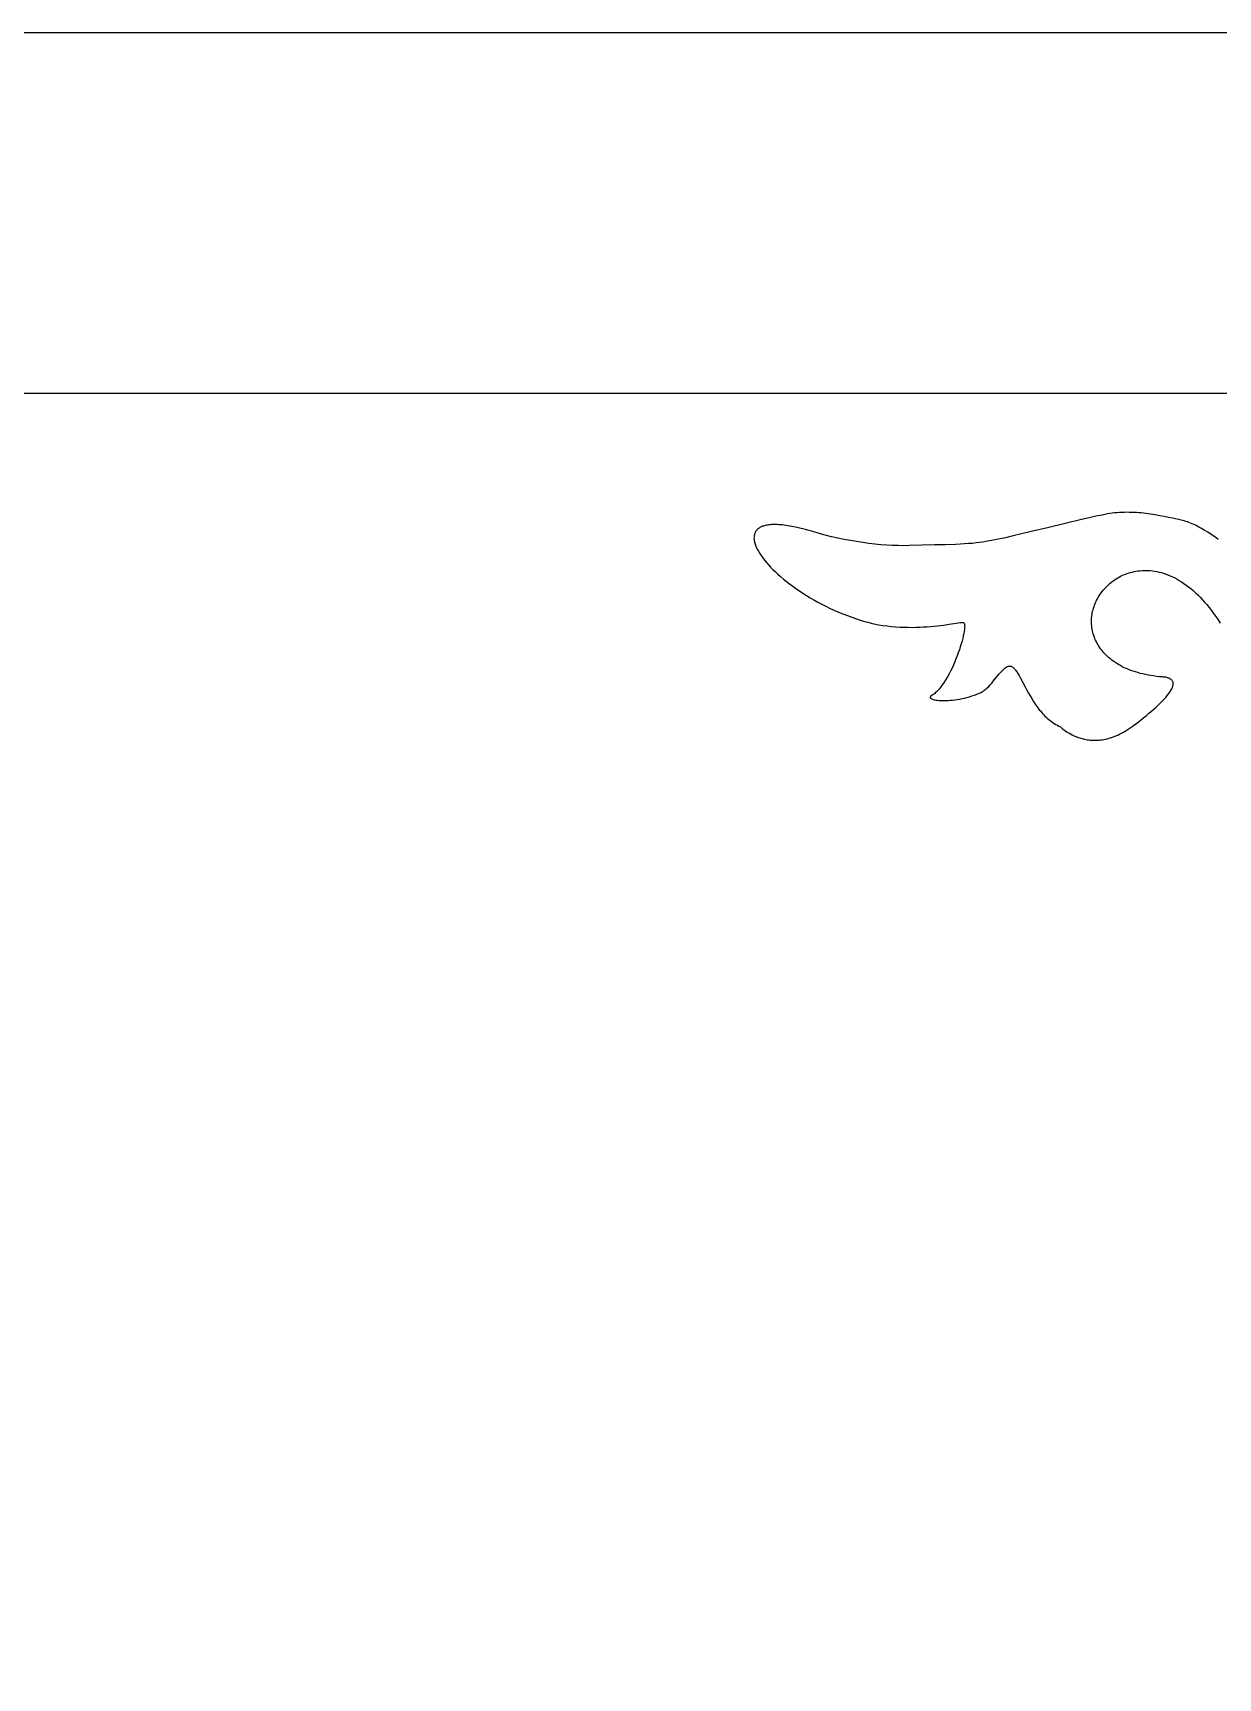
# Model space of a CAD drawing. Extents: x -592 to 638, y 287 to 852.
# Drawn here: x 375 to 506.6, y 669.6 to 852.1 of the extents above; entities that cross this region are included whole.
import ezdxf

# ---------------------------------------------------------------- set-up
doc = ezdxf.new("R2010")
doc.units = 0
doc.layers.add('COUCHE_1', color=18, linetype='CONTINUOUS')
doc.layers.add('LAYER_1', color=174, linetype='CONTINUOUS')

msp = doc.modelspace()

# ---------------------------------------------------------------- linework, layer by layer
at = {"layer": 'COUCHE_1'}
msp.add_lwpolyline([(-591.86, 287.13), (638.14, 287.13), (638.14, 852.13), (-591.86, 852.13)], close=True, dxfattribs=at)
at = {"layer": 'LAYER_1'}
msp.add_lwpolyline([(-551.86, 812.13), (-551.86, 327.13), (598.14, 327.13), (598.14, 812.13)], close=True, dxfattribs=at)
msp.add_lwpolyline([(506.61, 795.94), (506.22, 796.22), (505.83, 796.49), (505.44, 796.75), (505.04, 796.99), (504.66, 797.21), (504.46, 797.32), (504.27, 797.42), (504.08, 797.51), (503.9, 797.6), (503.71, 797.68), (503.53, 797.76), (503.35, 797.83), (503.18, 797.89), (503, 797.95), (502.84, 798), (502.67, 798.05), (502.51, 798.08), (501.58, 798.29), (501.1, 798.39), (500.61, 798.49), (500.12, 798.58), (499.61, 798.67), (499.1, 798.75), (498.58, 798.82), (498.05, 798.88), (497.79, 798.9), (497.52, 798.92), (497.26, 798.94), (496.99, 798.95), (496.72, 798.95), (496.46, 798.96), (496.19, 798.95), (495.92, 798.94), (495.65, 798.93), (495.38, 798.91), (495.11, 798.88), (494.84, 798.85), (494.57, 798.81), (494.3, 798.77), (493.72, 798.65), (493.03, 798.51), (492.27, 798.34), (491.43, 798.14), (489.61, 797.71), (487.66, 797.24), (485.71, 796.77), (484.76, 796.55), (483.85, 796.34), (482.99, 796.14), (482.19, 795.97), (481.46, 795.82), (480.83, 795.7), (480.49, 795.64), (480.12, 795.59), (479.74, 795.55), (479.33, 795.51), (478.9, 795.48), (478.44, 795.45), (477.95, 795.42), (477.44, 795.4), (476.34, 795.36), (475.12, 795.33), (472.31, 795.26), (471.71, 795.25), (471.09, 795.26), (470.46, 795.28), (469.82, 795.32), (469.16, 795.36), (468.5, 795.43), (467.83, 795.5), (467.15, 795.59), (466.47, 795.7), (465.78, 795.82), (465.08, 795.95), (464.39, 796.09), (463.69, 796.25), (463, 796.42), (462.31, 796.61), (461.62, 796.81), (461.05, 796.98), (460.51, 797.12), (460, 797.24), (459.52, 797.35), (459.06, 797.43), (458.63, 797.5), (458.23, 797.55), (458.04, 797.57), (457.85, 797.58), (457.67, 797.59), (457.5, 797.6), (457.33, 797.6), (457.17, 797.59), (457.02, 797.59), (456.87, 797.58), (456.73, 797.56), (456.6, 797.54), (456.47, 797.52), (456.35, 797.49), (456.23, 797.46), (456.12, 797.43), (456.01, 797.4), (455.91, 797.36), (455.82, 797.31), (455.73, 797.26), (455.65, 797.21), (455.58, 797.16), (455.51, 797.11), (455.44, 797.05), (455.38, 796.98), (455.33, 796.92), (455.28, 796.85), (455.24, 796.78), (455.2, 796.71), (455.17, 796.63), (455.14, 796.55), (455.12, 796.47), (455.1, 796.38), (455.09, 796.3), (455.09, 796.21), (455.08, 796.12), (455.09, 796.02), (455.1, 795.93), (455.11, 795.83), (455.13, 795.73), (455.15, 795.63), (455.18, 795.53), (455.21, 795.42), (455.25, 795.31), (455.34, 795.09), (455.45, 794.87), (455.58, 794.63), (455.72, 794.39), (455.88, 794.15), (456.06, 793.9), (456.25, 793.65), (456.46, 793.4), (456.69, 793.14), (456.93, 792.88), (457.19, 792.61), (457.46, 792.35), (457.74, 792.08), (458.04, 791.82), (458.36, 791.55), (458.69, 791.28), (459.03, 791.02), (459.38, 790.76), (459.74, 790.49), (460.12, 790.23), (460.51, 789.98), (460.91, 789.72), (461.32, 789.47), (461.74, 789.23), (462.17, 788.99), (462.61, 788.76), (463.07, 788.53), (463.53, 788.3), (463.99, 788.09), (464.47, 787.88), (464.96, 787.68), (465.45, 787.49), (465.95, 787.31), (466.46, 787.13), (466.97, 786.97), (467.49, 786.82), (467.72, 786.75), (467.96, 786.69), (468.2, 786.63), (468.43, 786.58), (468.91, 786.49), (469.38, 786.41), (469.86, 786.35), (470.33, 786.29), (470.8, 786.25), (471.26, 786.22), (471.72, 786.2), (472.18, 786.2), (472.62, 786.19), (473.06, 786.2), (473.49, 786.22), (473.9, 786.24), (474.31, 786.26), (474.7, 786.29), (475.08, 786.33), (475.44, 786.37), (476.12, 786.45), (476.73, 786.53), (477.25, 786.61), (478.01, 786.72), (478.14, 786.74), (478.23, 786.74), (478.3, 786.74), (478.33, 786.74), (478.34, 786.74), (478.37, 786.72), (478.39, 786.69), (478.42, 786.65), (478.43, 786.6), (478.45, 786.55), (478.46, 786.48), (478.46, 786.42), (478.47, 786.34), (478.46, 786.17), (478.44, 785.97), (478.41, 785.74), (478.37, 785.5), (478.31, 785.24), (478.25, 784.96), (478.17, 784.66), (478.08, 784.36), (477.98, 784.04), (477.88, 783.71), (477.76, 783.37), (477.64, 783.03), (477.5, 782.69), (477.36, 782.35), (477.21, 782.01), (477.06, 781.67), (476.9, 781.34), (476.73, 781.02), (476.56, 780.7), (476.38, 780.4), (476.2, 780.11), (476.02, 779.84), (475.83, 779.59), (475.73, 779.47), (475.63, 779.35), (475.54, 779.24), (475.44, 779.14), (475.34, 779.04), (475.24, 778.95), (475.14, 778.87), (475.05, 778.79), (474.95, 778.72), (474.85, 778.66), (474.76, 778.6), (474.72, 778.57), (474.69, 778.55), (474.67, 778.52), (474.66, 778.49), (474.65, 778.46), (474.64, 778.44), (474.64, 778.41), (474.65, 778.39), (474.66, 778.36), (474.68, 778.34), (474.7, 778.32), (474.73, 778.3), (474.8, 778.25), (474.89, 778.22), (475, 778.18), (475.13, 778.15), (475.27, 778.13), (475.43, 778.11), (475.6, 778.09), (475.78, 778.08), (475.98, 778.07), (476.19, 778.07), (476.41, 778.08), (476.64, 778.09), (476.88, 778.11), (477.12, 778.13), (477.38, 778.16), (477.64, 778.2), (477.9, 778.24), (478.17, 778.3), (478.44, 778.35), (478.72, 778.42), (478.99, 778.5), (479.27, 778.58), (479.54, 778.67), (479.82, 778.78), (480.09, 778.89), (480.21, 778.94), (480.32, 779), (480.44, 779.07), (480.54, 779.14), (480.65, 779.21), (480.75, 779.29), (480.85, 779.37), (480.94, 779.45), (481.13, 779.63), (481.3, 779.82), (481.47, 780.02), (481.63, 780.22), (481.96, 780.63), (482.13, 780.84), (482.3, 781.04), (482.47, 781.24), (482.66, 781.42), (482.76, 781.51), (482.86, 781.6), (482.96, 781.69), (483.07, 781.77), (483.14, 781.81), (483.21, 781.85), (483.28, 781.88), (483.35, 781.9), (483.42, 781.9), (483.48, 781.9), (483.55, 781.89), (483.61, 781.88), (483.68, 781.85), (483.74, 781.81), (483.81, 781.77), (483.87, 781.72), (483.93, 781.66), (484, 781.6), (484.06, 781.52), (484.12, 781.45), (484.25, 781.27), (484.38, 781.07), (484.51, 780.85), (484.64, 780.62), (484.92, 780.09), (485.22, 779.52), (485.38, 779.22), (485.55, 778.91), (485.72, 778.6), (485.91, 778.29), (486.1, 777.98), (486.3, 777.67), (486.52, 777.36), (486.75, 777.06), (486.87, 776.92), (486.99, 776.77), (487.11, 776.63), (487.24, 776.49), (487.38, 776.36), (487.51, 776.23), (487.65, 776.1), (487.8, 775.98), (487.95, 775.86), (488.1, 775.74), (488.25, 775.63), (488.41, 775.53), (488.58, 775.43), (488.75, 775.33), (488.92, 775.25), (489.1, 775.16), (489.26, 775.02), (489.44, 774.87), (489.56, 774.78), (489.7, 774.68), (489.85, 774.58), (490.02, 774.48), (490.21, 774.37), (490.41, 774.26), (490.63, 774.16), (490.86, 774.06), (491.1, 773.97), (491.36, 773.89), (491.64, 773.82), (491.78, 773.78), (491.93, 773.76), (492.07, 773.73), (492.23, 773.71), (492.38, 773.69), (492.54, 773.68), (492.7, 773.67), (492.87, 773.67), (493.03, 773.67), (493.2, 773.68), (493.38, 773.69), (493.55, 773.71), (493.73, 773.73), (493.91, 773.76), (494.1, 773.8), (494.28, 773.84), (494.47, 773.89), (494.66, 773.94), (494.86, 774.01), (495.06, 774.08), (495.26, 774.16), (495.46, 774.25), (495.66, 774.34), (495.87, 774.45), (496.08, 774.56), (496.29, 774.68), (496.5, 774.82), (496.72, 774.96), (496.93, 775.11), (497.15, 775.27), (497.76, 775.73), (498.35, 776.2), (498.64, 776.43), (498.92, 776.67), (499.19, 776.9), (499.45, 777.13), (499.71, 777.35), (499.95, 777.58), (500.18, 777.8), (500.39, 778.01), (500.59, 778.23), (500.78, 778.43), (500.95, 778.63), (501.1, 778.83), (501.23, 779.01), (501.35, 779.2), (501.45, 779.37), (501.49, 779.45), (501.52, 779.53), (501.55, 779.61), (501.57, 779.69), (501.59, 779.77), (501.6, 779.84), (501.61, 779.91), (501.61, 779.98), (501.6, 780.04), (501.59, 780.1), (501.57, 780.16), (501.54, 780.22), (501.51, 780.27), (501.47, 780.32), (501.43, 780.37), (501.37, 780.42), (501.31, 780.46), (501.24, 780.5), (501.17, 780.54), (501.09, 780.57), (501, 780.6), (500.9, 780.62), (500.79, 780.65), (500.68, 780.67), (500.55, 780.68), (500.42, 780.69), (500.09, 780.72), (499.76, 780.76), (499.44, 780.8), (499.13, 780.84), (498.82, 780.9), (498.52, 780.96), (498.23, 781.02), (497.95, 781.09), (497.68, 781.17), (497.41, 781.25), (497.15, 781.33), (496.9, 781.42), (496.65, 781.52), (496.42, 781.62), (496.18, 781.72), (495.96, 781.83), (495.75, 781.95), (495.54, 782.07), (495.34, 782.19), (495.14, 782.32), (494.96, 782.45), (494.78, 782.58), (494.6, 782.72), (494.44, 782.86), (494.28, 783), (494.13, 783.15), (493.98, 783.3), (493.85, 783.45), (493.72, 783.61), (493.59, 783.76), (493.48, 783.92), (493.37, 784.09), (493.27, 784.25), (493.17, 784.42), (493.08, 784.59), (493, 784.76), (492.93, 784.93), (492.86, 785.1), (492.8, 785.28), (492.74, 785.46), (492.69, 785.63), (492.65, 785.81), (492.62, 785.99), (492.59, 786.17), (492.57, 786.35), (492.55, 786.53), (492.55, 786.71), (492.54, 786.89), (492.55, 787.07), (492.56, 787.25), (492.58, 787.43), (492.6, 787.61), (492.63, 787.79), (492.67, 787.97), (492.72, 788.15), (492.77, 788.32), (492.82, 788.5), (492.88, 788.67), (492.95, 788.85), (493.03, 789.02), (493.11, 789.19), (493.2, 789.36), (493.29, 789.52), (493.39, 789.69), (493.51, 789.86), (493.62, 790.02), (493.75, 790.19), (493.88, 790.35), (494.01, 790.5), (494.16, 790.65), (494.3, 790.8), (494.45, 790.94), (494.61, 791.08), (494.77, 791.21), (494.94, 791.34), (495.11, 791.46), (495.28, 791.57), (495.46, 791.68), (495.65, 791.79), (495.84, 791.89), (496.03, 791.98), (496.22, 792.06), (496.42, 792.14), (496.63, 792.21), (496.84, 792.27), (497.05, 792.33), (497.26, 792.38), (497.48, 792.42), (497.7, 792.46), (497.92, 792.48), (498.15, 792.5), (498.37, 792.51), (498.61, 792.51), (498.84, 792.5), (499.07, 792.49), (499.31, 792.46), (499.55, 792.43), (499.79, 792.39), (500.04, 792.33), (500.28, 792.27), (500.53, 792.2), (500.78, 792.11), (501.03, 792.02), (501.28, 791.92), (501.53, 791.8), (501.78, 791.68), (502.04, 791.54), (502.29, 791.4), (502.54, 791.24), (502.8, 791.07), (503.06, 790.89), (503.31, 790.7), (503.57, 790.49), (503.82, 790.27), (504.08, 790.04), (504.33, 789.8), (504.59, 789.55), (504.84, 789.28), (505.09, 789), (505.35, 788.71), (505.6, 788.4), (505.85, 788.08), (506.1, 787.74), (506.34, 787.4), (506.59, 787.03), (506.84, 786.66)], dxfattribs=at)

doc.saveas('drawing.dxf')
